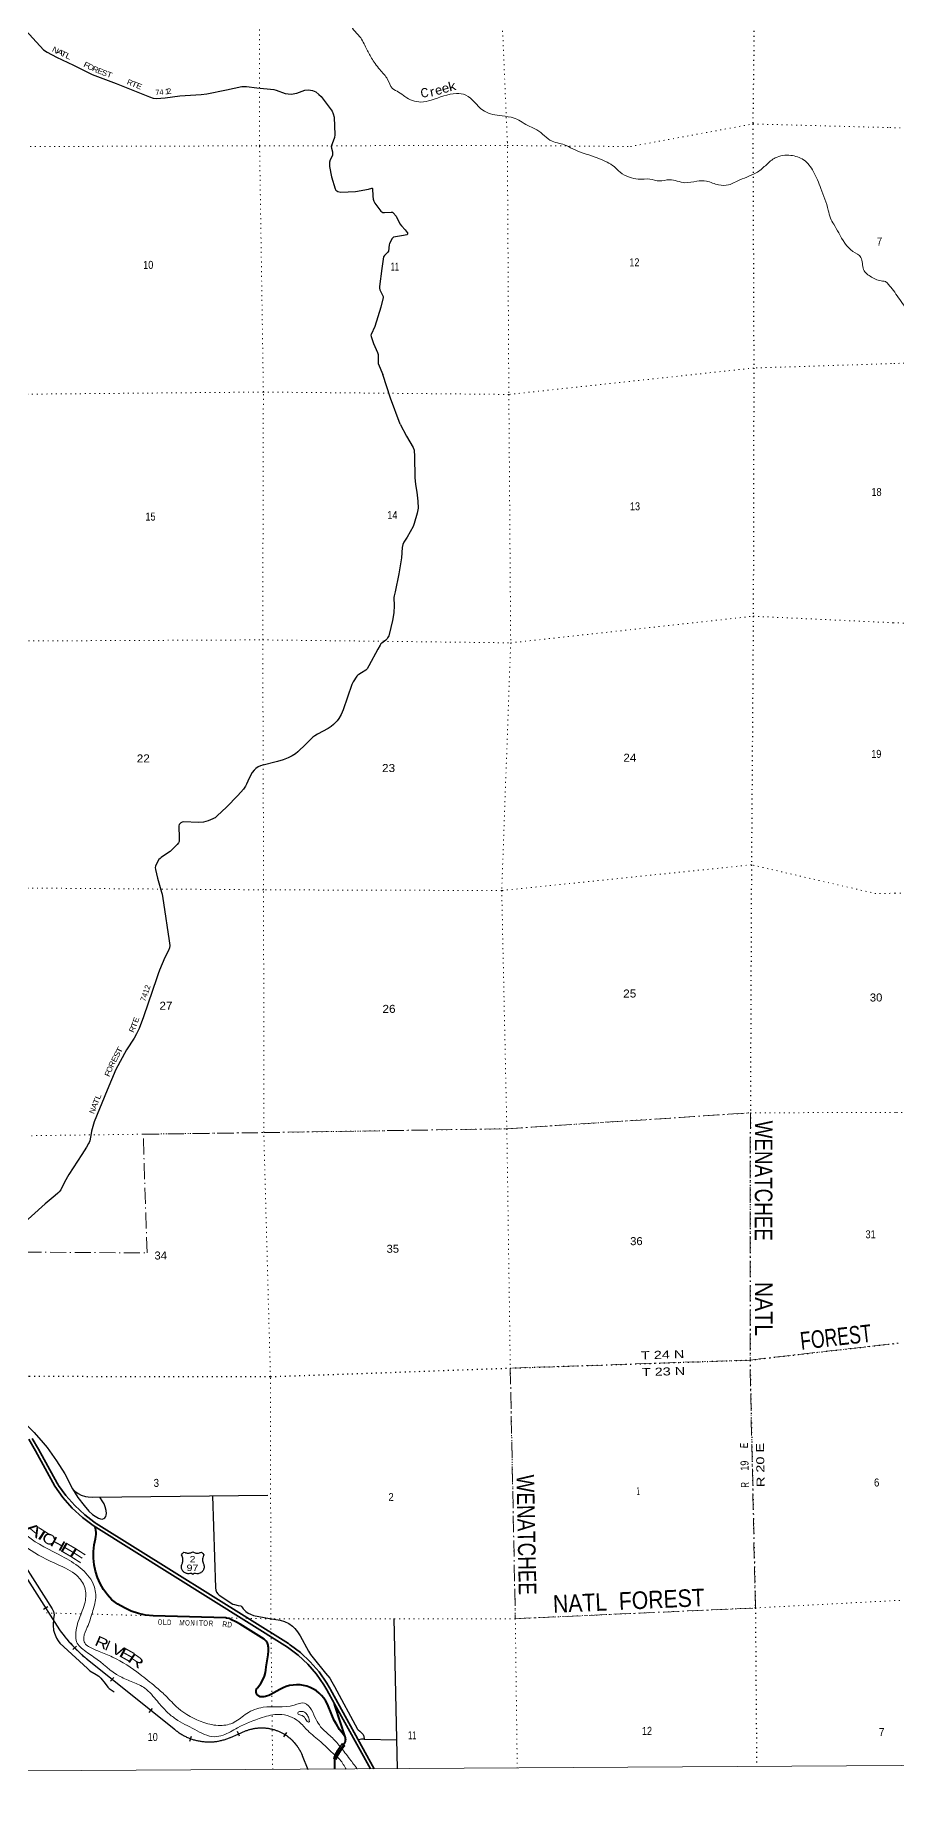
# Model space of a CAD drawing. Header units: feet. Extents: x -3 to 248627, y 0 to 184934.
# Drawn here: x 136455 to 155303, y 0 to 38384 of the extents above; entities that cross this region are included whole.
import ezdxf
from ezdxf.enums import TextEntityAlignment as Align

# ---------------------------------------------------------------- set-up
doc = ezdxf.new("R2010")
doc.units = ezdxf.units.FT
doc.header["$LTSCALE"] = 70
doc.linetypes.add('DOT_DASHED', pattern=[7.7, 5, -1.2, 0.3, -1.2])
doc.linetypes.add('DOTTED', pattern=[1.5, 0.3, -1.2])
for name, color, linetype, lineweight in [('16', 7, 'Continuous', 25), ('20', 7, 'Continuous', 70), ('26', 7, 'Continuous', 40), ('27', 7, 'Continuous', 35), ('29', 7, 'Continuous', 25), ('30', 7, 'Continuous', 35), ('34', 7, 'Continuous', 25), ('39', 7, 'Continuous', 13), ('4', 7, 'Continuous', 13), ('44', 7, 'DOT_DASHED', 13), ('6', 7, 'DOTTED', 25), ('61', 7, 'Continuous', 13), ('7', 7, 'DOTTED', 13)]:
    doc.layers.add(name, color=color, linetype=linetype, lineweight=lineweight)
doc.layers.add('41', color=7, linetype='Continuous')

msp = doc.modelspace()

# ---------------------------------------------------------------- linework, layer by layer
at = {"layer": '16'}
for p in [(139903.58, 5209.63), (139903.27, 5209.41)]:
    msp.add_line(p, (139902.99, 5209.21), dxfattribs=at)
for points in [[(139659.93, 5144.38), (139681.66, 5169.26), (139689.71, 5178.47), (139711.52, 5203.45)], [(139664.84, 4932.72), (139675.73, 4958.18), (139681.68, 4976.47), (139686.52, 4999.2), (139688.97, 5022.31), (139688.98, 5045.56), (139686.56, 5068.67), (139681.74, 5091.41), (139674.57, 5113.52), (139672.02, 5119.26), (139659.93, 5144.38)], [(139711.52, 5203.45), (139736.47, 5191.73), (139746.24, 5187.97), (139764.64, 5183.03), (139783.47, 5180.04), (139802.5, 5179.03), (139821.53, 5180.02), (139840.36, 5182.99), (139858.77, 5187.91), (139876.56, 5194.74), (139893.55, 5203.38), (139902.96, 5209.19)], [(139903.58, 5209.63), (139920.1, 5199.83), (139937.37, 5191.9), (139955.37, 5185.82), (139973.91, 5181.66), (139992.78, 5179.45), (140011.78, 5179.24), (140030.69, 5181), (140049.32, 5184.74), (140067.46, 5190.4), (140070.36, 5191.65), (140095.36, 5203.53)], [(140095.36, 5203.53), (140117.19, 5178.53), (140124.92, 5169.68), (140147.01, 5144.38)], [(140147.01, 5144.38), (140135.04, 5119.68), (140128.25, 5101.78), (140122.33, 5079.3), (140118.79, 5056.33), (140117.67, 5033.11), (140118.99, 5009.91), (140122.72, 4986.97), (140128.83, 4964.54), (140131.32, 4958.14), (140142.13, 4932.65)], [(139842.19, 4732), (139817.58, 4728.35), (139811.22, 4727.81), (139795.37, 4728.13), (139779.65, 4730.12), (139764.22, 4733.73), (139749.25, 4738.94), (139734.91, 4745.68), (139721.35, 4753.89), (139708.72, 4763.46), (139697.16, 4774.31), (139686.8, 4786.3), (139677.75, 4799.31), (139670.11, 4813.2), (139663.97, 4827.81), (139659.38, 4842.98), (139656.41, 4858.55), (139655.07, 4874.34), (139655.4, 4890.19), (139657.38, 4905.91), (139657.91, 4908.18), (139664.84, 4932.72)], [(139903.35, 4710.47), (139878.53, 4731.19), (139877.53, 4731.64), (139872.28, 4733.36), (139867.58, 4734.36), (139842.19, 4732)], [(139903.35, 4710.47), (139878.53, 4731.17), (139877.52, 4731.63), (139872.27, 4733.35), (139867.58, 4734.36), (139842.19, 4732)], [(139964.75, 4732), (139939.36, 4734.33), (139938.13, 4734.16), (139932.8, 4732.81), (139928.53, 4731.23), (139903.35, 4710.47)], [(139964.75, 4732), (139939.36, 4734.33), (139938.13, 4734.16), (139932.8, 4732.81), (139928.53, 4731.23), (139903.35, 4710.47)], [(140142.13, 4932.65), (140148.95, 4908.14), (140150.12, 4902.59), (140151.75, 4886.83), (140151.73, 4870.98), (140150.04, 4855.22), (140146.72, 4839.72), (140141.8, 4824.66), (140135.33, 4810.19), (140127.39, 4796.48), (140118.05, 4783.67), (140107.43, 4771.91), (140095.63, 4761.32), (140082.79, 4752.03), (140069.06, 4744.12), (140054.57, 4737.7), (140039.49, 4732.83), (140023.98, 4729.56), (140008.21, 4727.93), (139992.36, 4727.95), (139989.36, 4728.27), (139964.75, 4732)]]:
    msp.add_lwpolyline(points, dxfattribs=at)
at = {"layer": '20', "lineweight": 35}
msp.add_line((143787.14, 457.52), (143004.98, 1882.23), dxfattribs=at)
for points in [[(143873.01, 458.07), (142917.15, 2197.96), (142903.4, 2222.99), (142888.65, 2247.96), (142836.31, 2336.56), (142666.94, 2579.27), (142473.12, 2802.94), (142256.98, 3005.13), (142043.63, 3166.43), (142020.44, 3183.97), (141993.63, 3200.74), (137791.17, 5829.37), (137767.94, 5843.9), (137741.17, 5863.98), (137539.69, 6015.08), (137320.72, 6217.46), (137124.1, 6441.61), (136969.66, 6660.09), (136952.64, 6684.17), (136938.32, 6710.09), (136527.05, 7454.54), (136393.63, 7685.67)], [(143004.98, 1882.23), (142837.97, 2186.33), (142772.64, 2296.92), (142607.76, 2533.19), (142419.09, 2750.93), (142208.68, 2947.76), (141978.86, 3121.51), (137726.4, 5781.42), (137491.74, 5957.41), (137267, 6165.12), (137065.2, 6395.17), (136888.56, 6645.06), (136461.74, 7417.66), (136315.11, 7671.67)]]:
    msp.add_lwpolyline(points, dxfattribs=at)
at = {"layer": '26'}
msp.add_line((143013.72, 452.63), (143009.8, 639.49), dxfattribs=at)
for points in [[(137732.84, 5216.43), (137748.29, 5361.15), (137776.09, 5493.3), (137785.89, 5539.43), (137790.82, 5586.32), (137790.82, 5633.48), (137785.89, 5680.38), (137776.09, 5726.5), (137769.75, 5747.99)], [(143234.11, 1161.06), (143171.44, 1251.15), (143115.26, 1324.78), (143043.6, 1435.06), (142999.37, 1518.75), (142946.21, 1642.28), (142849.03, 1874.85), (142813.25, 1942.55), (142770.6, 2006.14), (142721.53, 2064.92), (142666.58, 2118.25), (142606.36, 2165.54), (142541.53, 2206.28), (142472.8, 2240.02), (142400.91, 2266.39), (142326.66, 2285.1), (142250.87, 2295.94), (142174.35, 2298.81), (142097.95, 2293.66), (142022.51, 2280.55), (141948.86, 2259.63), (141877.79, 2231.13), (141811.27, 2196.05), (141614.32, 2085.61), (141566.26, 2065.64), (141516.38, 2050.8), (141497.14, 2046.55), (141459.94, 2038.06), (141422.06, 2033.5), (141411.26, 2032.93), (141398.46, 2033.64), (141385.81, 2035.69), (141373.44, 2039.04), (141361.48, 2043.67), (141350.08, 2049.52), (141339.35, 2056.54), (141329.41, 2064.63), (141320.37, 2073.72), (141312.34, 2083.71), (141305.39, 2094.48), (141299.6, 2105.92), (141295.04, 2117.9), (141291.76, 2130.29), (141289.8, 2142.96), (141289.16, 2155.76), (141289.87, 2168.56), (141291.91, 2181.21), (141295.27, 2193.59), (141299.9, 2205.54), (141305.75, 2216.94), (141312.77, 2227.67), (141318.26, 2234.64), (141394.25, 2330.92), (141435.73, 2406.95), (141469.03, 2486.9), (141493.79, 2569.9), (141503.64, 2616.37), (141511.29, 2689.3), (141549.79, 2951.17), (141558.16, 3041.69), (141557.62, 3122.49), (141555.61, 3145.72), (141551.18, 3168.61), (141544.38, 3190.9), (141535.29, 3212.37), (141524.01, 3232.77), (141510.65, 3251.87), (141495.37, 3269.48), (141478.34, 3285.39), (141464.22, 3296.32), (140943.58, 3621.99), (140848.49, 3677.88), (140748.07, 3723.52), (140700.73, 3746.63), (140643.44, 3758.42), (140626.31, 3762.99), (139035.94, 3806.09), (138873.13, 3824.6), (138713.14, 3860.02), (138557.73, 3911.97), (138408.61, 3979.88), (138267.4, 4063), (138136.45, 4159.77), (138039.24, 4268.09), (137953.89, 4385.98), (137881.32, 4512.15), (137822.35, 4645.21), (137777.6, 4783.7), (137747.57, 4926.11), (137732.6, 5070.89), (137732.84, 5216.43)], [(143234.11, 1161.06), (143020.85, 1832.27), (143004.98, 1882.23)], [(143196.73, 981.95), (143214.26, 1006.95), (143221.17, 1016.57), (143229.23, 1029.09), (143235.94, 1042.39), (143241.22, 1056.31), (143245.02, 1070.71), (143247.29, 1085.42), (143248.01, 1100.3), (143247.17, 1115.16), (143244.78, 1129.86), (143240.87, 1144.23), (143235.48, 1158.11), (143234.11, 1161.06)], [(143009.76, 639.49), (143010.94, 667.24), (143012.58, 676.59), (143031.7, 731.03), (143053.26, 772.72), (143101.79, 852.17), (143134.63, 900.72), (143196.73, 981.95)]]:
    msp.add_lwpolyline(points, dxfattribs=at)
at = {"layer": '29'}
for p, q in [((137287.2, 6565.96), (137323.82, 6501.96)), ((137708.05, 6402.37), (141544.94, 6448.65)), ((140335.54, 6431.55), (140398.03, 4418.15)), ((135827.18, 5532.97), (136828.98, 3963.1)), ((144384.1, 461.34), (144311.82, 3745.6)), ((143652.26, 1107.34), (144371.04, 1098.64))]:
    msp.add_line(p, q, dxfattribs=at)
for points in [[(135857.87, 38918.29), (136641.25, 38061.04), (136718, 38007.65), (136921.93, 37898.22), (137297.46, 37727.76), (137705.31, 37518.96), (137992.01, 37411.22), (138230.25, 37327.81), (138957.1, 37035.27), (139036.47, 37004.38), (139110.06, 37000.7), (139296.28, 37013.83), (139617.3, 37056.83), (140085.7, 37083.16), (140208.33, 37098.27), (140641.46, 37187.89)], [(140641.46, 37187.89), (140974.04, 37256.7), (141021.45, 37260.26), (141080.32, 37260.26), (141305.15, 37227.24), (141676.65, 37193.6), (141729.72, 37177.42), (141924.72, 37103.79), (141987.57, 37097.83), (142057.18, 37092.74), (142179.38, 37113.17), (142351.52, 37177.42), (142435.78, 37188.61), (142520.77, 37173.74), (142594.35, 37140.61), (142663.93, 37087.14), (142708.41, 37041.2), (142949.41, 36719.04), (142976.89, 36659.43), (142997.24, 36586.5), (143013.26, 36200.63), (143004.6, 36141.01), (142932.85, 35947.73), (142934.53, 35909.24), (142962.29, 35833.59), (142962.8, 35798.49), (142958.61, 35752.6), (142908.3, 35655.87), (142892.38, 35605.33), (142892.15, 35507.07), (142934.56, 35281.59), (143015.34, 35023.78), (143035.87, 34994.16), (143076.34, 34964.71), (143144.55, 34948.84), (143459.51, 34961.69), (143746.21, 35012.87), (143818.89, 35034.71), (143825.08, 35036.5), (143836.12, 35025.46), (143841.1, 34863.63), (143850.83, 34793.51), (143860.96, 34752.09), (143887.55, 34706.54), (144018.24, 34530.27), (144057.15, 34502.7), (144095.51, 34500.81), (144244.92, 34512.02), (144268.44, 34508.18), (144286.83, 34493.45), (144353.95, 34421.06), (144432.69, 34257.81), (144469.88, 34210.88), (144549.8, 34122.57), (144594.98, 34063.61), (144604.18, 34043.36), (144602.3, 34035.86), (144600.5, 34026.79), (144587.62, 34017.59), (144509.43, 34000.01), (144295.12, 33962.36), (144279.27, 33948.61), (144265.68, 33932.91), (144207.74, 33825.22), (144200.53, 33800.05), (144181.99, 33659.54), (144168.24, 33633.21), (144093.68, 33563.82), (144077.39, 33537.01), (144039.04, 33275.64), (143986.07, 32887.3), (143986.57, 32845.34), (143991.59, 32811.83), (144063.34, 32679.29), (144065.18, 32664.56), (144065.32, 32643.87), (144016.88, 32434.84), (143884.15, 32010.67)], [(143884.15, 32010.67), (143803.96, 31836.17), (143799.36, 31820.52), (143804.92, 31787.91), (143859.44, 31638.83), (143946.26, 31443.35), (143957.57, 31397.13), (143956.37, 31236.11), (143961.25, 31200.15), (144059.03, 30956.61)], [(144441.07, 29877.3), (144225.09, 30445.91), (144059.03, 30956.61)], [(144441.07, 29877.3), (144579.25, 29609.01), (144726.42, 29366.02), (144746.67, 29305.28), (144755.85, 29167.21), (144763.21, 28710.68), (144777.93, 28556.05), (144807.36, 28386.7), (144829.44, 28187.89), (144833.13, 28033.26), (144814.72, 27930.17), (144748.49, 27701.9), (144722.75, 27631.96), (144593.97, 27400.01), (144520.38, 27289.56), (144496.48, 27239.86), (144483.59, 27179.11), (144468.87, 26950.84), (144410, 26597.4), (144326.66, 26207.85)], [(144326.66, 26207.85), (144307.94, 26121.57), (144303.34, 26085.67), (144307.02, 25897.91), (144302.42, 25757.09), (144295.98, 25702.78), (144273.9, 25577.6), (144198.48, 25272.03), (144189.28, 25246.25), (144165.37, 25196.55), (144145.13, 25168.94), (144126.73, 25150.53), (144040.27, 25086.1), (144020.04, 25065.85), (144003.48, 25041.92), (143953.81, 24955.4), (143751.45, 24587.23), (143714.66, 24524.65), (143688.9, 24495.19), (143593.24, 24436.28), (143536.22, 24401.31), (143510.46, 24381.06), (143490.22, 24358.96), (143412.96, 24239.32), (143379.1, 24179.74)], [(143379.1, 24179.74), (143192.21, 23622.63), (143151.05, 23524.62), (143100.23, 23438.55), (143060.91, 23386.56), (142982.49, 23306.01), (142932.14, 23261.39), (142864.75, 23217.65), (142632.96, 23096.15), (142570.66, 23059.82), (142532.03, 23028.53), (142500.5, 23000.43), (142379.09, 22871.57), (142204.58, 22710.07), (142147.29, 22661.71), (142077.64, 22618.02), (141989.09, 22573.35), (141879.89, 22530.59), (141757.29, 22492.35), (141416.31, 22407.25), (141382.01, 22396.63), (141337.21, 22375.96), (141286.35, 22341.4), (141243.39, 22306.01), (141205.4, 22256.72), (141139.17, 22131.55), (141080.31, 21999), (141056.67, 21957.18), (141010.4, 21892.24), (140890.41, 21753.7)], [(140890.41, 21753.7), (140639.08, 21495.14), (140440.4, 21303.69), (140391.66, 21264.12), (140373.26, 21253.08), (140342.9, 21239.26), (140241.72, 21200.61), (140191.14, 21181.28), (140141.47, 21170.24), (140028.33, 21163.79), (139697.2, 21178.52), (139668.69, 21170.24), (139645.69, 21156.43), (139613.5, 21126.06), (139607.98, 21115.02), (139601.54, 21090.16), (139608.9, 20817.71), (139604.3, 20746.85), (139594.18, 20714.63), (139564.76, 20675.98), (139505.88, 20618.91), (139408.39, 20528.72), (139373.43, 20501.09), (139211.54, 20398.01), (139187.64, 20375.93), (139161.88, 20348.32), (139123.24, 20287.56), (139088.3, 20206.57), (139082.78, 20175.28), (139086.45, 20132.93), (139130.6, 19941.48), (139218.9, 19639.59), (139231.8, 19595.43), (139263.05, 19403.96), (139388.14, 18571.91), (139400.13, 18471.61), (139395.5, 18417.28), (139376.22, 18359.32), (139292.48, 18211.11), (139179.38, 17934.09), (139145.31, 17850.31), (139117.21, 17762.78)], [(139117.21, 17762.78), (138823.42, 16911.52), (138727.76, 16653.8), (138671.66, 16535.07), (138624.74, 16440.27), (138455.5, 16189.92), (138220.03, 15755.48), (138028.71, 15306.32), (137749.08, 14614.17), (137690.22, 14408), (137681, 14357.24)], [(137681, 14357.24), (137648.95, 14199.89), (137637.33, 14163.94), (137625.7, 14137.49), (137581.28, 14056.02), (137479.78, 13895.23), (137192.2, 13463.64), (137094.93, 13294.38), (137015.65, 13124.08), (136980.74, 13078.58), (136950.1, 13050.04), (136896.16, 13002.42), (136672.02, 12820.47), (135923.46, 12139.23), (135854.73, 12076.82), (135826.19, 12050.37), (135793.41, 12000.65), (135750.06, 11914.97), (135661.25, 11762.64)], [(136084.79, 8169.2), (136434.13, 7817.93), (136635.02, 7593.67), (136721.71, 7487.88), (136924.71, 7200.15), (137102.34, 6912.42), (137275.74, 6582.37)], [(137275.74, 6582.37), (137326.49, 6533.71), (137394.16, 6482.94), (137463.94, 6446.97), (137554.87, 6417.35), (137618.31, 6408.89), (137708.05, 6402.37)], [(137275.74, 6582.37), (137392.05, 6398.31), (137529.49, 6218.47), (137631, 6100), (137707.12, 6025.95), (137768.44, 5985.75), (137842.46, 5943.43), (137886.86, 5926.51), (137924.92, 5924.39), (137956.64, 5937.09), (137979.9, 5954.01), (138001.05, 5981.52), (138011.62, 6006.91), (138013.74, 6044.99), (138009.51, 6114.81), (137988.36, 6190.97), (137962.99, 6254.44), (137939.73, 6303.1), (137867.83, 6404.66)], [(140398.03, 4418.15), (140407.27, 4366.21), (140424.19, 4328.13), (140449.57, 4292.16), (140483.4, 4260.43), (140781.57, 4065.77), (140817.52, 4053.08), (140897.88, 4036.16), (140952.86, 4023.46), (140974.01, 4004.42), (141003.61, 3964.22), (141024.76, 3938.83), (141064.94, 3900.75), (141117.8, 3866.89), (141166.44, 3841.5), (141232, 3816.12), (141583.03, 3752.64), (141811.42, 3714.56), (141912.92, 3682.81), (142005.97, 3638.39), (142084.21, 3581.25), (142132.85, 3532.6), (142196.28, 3456.42), (142255.5, 3367.57), (142433.13, 3033.28), (142481.76, 2959.21), (142534.63, 2889.41), (142805.31, 2555.12), (142898.36, 2440.87), (142946.99, 2366.79), (142999.86, 2258.92)], [(136828.98, 3963.1), (136856.73, 3902.85), (136867.3, 3868.99), (136869.42, 3828.8), (136858.84, 3750.51), (136850.38, 3598.18), (136860.96, 3496.63), (136879.99, 3428.92), (136924.4, 3318.9), (136956.12, 3263.89), (136996.3, 3213.12), (137083, 3132.71), (137598.98, 2652.45), (137653.95, 2608.01), (137789.29, 2523.38), (137846.4, 2485.31), (137890.8, 2447.21), (137988.07, 2324.5), (138045.18, 2246.23), (138076.89, 2218.71), (138182.62, 2146.78)], [(142999.86, 2258.92), (143505.26, 1332.18), (143520.07, 1312.08), (143556.01, 1281.41), (143602.54, 1239.09), (143628.98, 1209.47), (143639.55, 1192.54), (143644.83, 1177.73), (143652.26, 1107.34)], [(143652.26, 1107.34), (143590.91, 1106.85), (143563.42, 1104.73), (143522.98, 1095.21)]]:
    msp.add_lwpolyline(points, dxfattribs=at)
at = {"layer": '34', "lineweight": 13}
for p, q in [((135897.56, 5219.24), (136988.7, 3498.82)), ((137592.51, 2857.22), (139494, 1331.62)), ((142297.64, 752.29), (142420.21, 448.53))]:
    msp.add_line(p, q, dxfattribs=at)
at = {"layer": '34'}
for p, q in [((136637.28, 3953.02), (136730.69, 4012.26)), ((137281.22, 3067.69), (137359.66, 3145.67)), ((138107.33, 2375.58), (138176.55, 2461.85)), ((138952.6, 1694.06), (139021.82, 1780.33)), ((139838.88, 1069.15), (139877.1, 1172.95)), ((140926.65, 1173.25), (140883.75, 1275.2)), ((141897.34, 1159.44), (141957.25, 1252.42))]:
    msp.add_line(p, q, dxfattribs=at)
for points in [[(135898.49, 5219.83), (136989.61, 3499.44), (137027.1, 3448.9), (137065.54, 3399.45), (137104.87, 3350.66), (137144.99, 3301.99), (137186.06, 3254.47), (137227.79, 3207.87), (137270.3, 3161.41), (137313.77, 3116.1), (137357.89, 3071.7), (137403.1, 3027.67), (137448.76, 2984.84)], [(137448.76, 2984.84), (137494.98, 2942.44), (137542.38, 2900.89), (137590.23, 2860.55), (137593.21, 2858.07), (139494.7, 1332.47), (139510.37, 1319.18), (139526.24, 1306.34), (139542.35, 1293.76), (139558.7, 1281.29), (139575.25, 1269.26), (139591.96, 1257.55), (139608.89, 1245.96), (139626.05, 1234.8), (139643.35, 1223.98), (139660.97, 1213.36), (139678.64, 1203.15), (139696.46, 1193.11), (139714.58, 1183.44), (139732.75, 1174.18), (139751.17, 1165.2), (139769.63, 1156.46), (139788.41, 1148.09), (139807.15, 1140.05), (139826.21, 1132.35), (139845.24, 1124.99), (139864.5, 1117.9), (139883.81, 1111.23), (139903.26, 1104.9), (139922.77, 1098.82), (139942.51, 1093.18), (139962.3, 1087.79), (139982.14, 1082.83), (140002.05, 1078.11), (140022.08, 1073.91), (140042.18, 1069.96), (140062.26, 1066.34), (140082.47, 1063.07), (140102.73, 1060.21), (140123.15, 1057.69), (140143.45, 1055.42), (140163.88, 1053.67), (140184.28, 1052.23), (140204.75, 1051.06), (140225.11, 1050.29), (140245.68, 1049.95), (140266.14, 1049.85), (140286.57, 1050.25), (140307, 1050.82), (140327.54, 1051.9), (140347.9, 1053.29), (140368.23, 1055.02), (140388.7, 1057.08), (140408.97, 1059.63), (140429.22, 1062.35), (140449.44, 1065.56), (140469.71, 1069.02), (140489.71, 1072.89), (140509.76, 1077.16), (140529.72, 1081.69), (140549.64, 1086.55), (140569.36, 1091.88), (140589.15, 1097.48), (140608.74, 1103.38), (140628.21, 1109.7), (140647.5, 1116.34), (140666.77, 1123.3), (140685.93, 1130.5), (140704.89, 1138.2), (140723.74, 1146.13), (140725.66, 1146.99), (140896.48, 1222.62), (141058.75, 1290.91), (141074.35, 1296.96), (141090.02, 1302.62), (141105.77, 1308), (141121.69, 1313.25), (141137.66, 1318.11), (141153.64, 1322.66), (141169.78, 1327.07), (141185.98, 1331.09), (141202.19, 1334.81), (141218.6, 1338.3), (141234.93, 1341.45), (141251.34, 1344.41), (141267.88, 1347.04), (141284.35, 1349.31), (141300.92, 1351.32), (141317.48, 1353.12), (141334.18, 1354.57), (141350.77, 1355.76), (141367.5, 1356.6), (141384.12, 1357.19), (141400.85, 1357.52), (141417.51, 1357.5), (141434.18, 1357.19), (141450.83, 1356.66), (141467.53, 1355.74), (141484.22, 1354.61), (141500.82, 1353.15), (141517.43, 1351.46)], [(141517.43, 1351.46), (141533.98, 1349.35), (141550.51, 1347.03), (141566.94, 1344.47), (141583.39, 1341.59), (141599.76, 1338.39), (141616.15, 1334.87), (141632.4, 1331.21), (141648.61, 1327.11), (141664.7, 1322.77), (141680.78, 1318.22), (141696.67, 1313.38), (141712.6, 1308.15), (141728.4, 1302.76), (141744.02, 1297), (141759.6, 1291.11), (141775.14, 1284.81), (141790.45, 1278.3), (141805.65, 1271.55), (141820.87, 1264.49), (141835.8, 1257.12), (141850.68, 1249.63), (141865.39, 1241.76), (141880.09, 1233.68), (141894.47, 1225.37), (141908.77, 1216.72), (141922.93, 1207.91), (141936.98, 1198.86), (141950.74, 1189.48), (141964.5, 1179.9), (141978.01, 1170.11), (141991.33, 1160.05), (142004.42, 1149.79), (142017.4, 1139.29), (142030.23, 1128.63), (142042.79, 1117.64), (142055.19, 1106.5), (142067.41, 1095.07), (142079.47, 1083.48), (142091.22, 1071.67), (142102.83, 1059.71), (142114.2, 1047.53), (142125.37, 1035.09), (142136.29, 1022.54), (142147.09, 1009.73), (142157.53, 996.78), (142167.87, 983.6), (142177.85, 970.26), (142187.69, 956.77), (142197.27, 943.17), (142206.65, 929.3), (142215.67, 915.28), (142224.51, 901.2), (142233.16, 886.82), (142241.5, 872.43), (142249.61, 857.84), (142257.4, 843.04), (142264.97, 828.24), (142272.32, 813.25), (142279.35, 798.04), (142286.16, 782.84), (142292.71, 767.54), (142298.66, 752.7), (142421.26, 448.87)]]:
    msp.add_lwpolyline(points, dxfattribs=at)
at = {"layer": '34', "lineweight": 13}
msp.add_lwpolyline([(140726.11, 1145.98), (140896.92, 1221.61), (141059.16, 1289.89)], dxfattribs=at)
for centre, radius, start, end in [((139891.92, 5626.12), 3599.17, 216.23162, 230.29234), ((140258.31, 2222.75), 1174, 229.38094, 293.48264), ((141409.39, 401.37), 955.05, 21.55741, 111.51315)]:
    msp.add_arc(centre, radius, start, end, dxfattribs=at)
at = {"layer": '39'}
for points in [[(137775.61, 46289.39), (137801.72, 46220.43), (138025.96, 45745.5), (138277.6, 45392.45), (138622.6, 45237.38), (138874.9, 45107.95), (139011.83, 44756.22), (139154.91, 44386.4), (139236.5, 44203.57), (139386.32, 44051.36), (139586.36, 43911.54), (139699.78, 43789.34), (139833.31, 43667.25), (139977.71, 43412.27), (140053.47, 43195.15), (140211.59, 43000.69), (140315.77, 42741.43), (140405.99, 42461.95), (140612.51, 42249.65), (140900.5, 41874.66), (140988.97, 41550.84), (141004.47, 41317.25), (140967.22, 41153.85), (141010.19, 41035.25), (141184.38, 40844.91), (141352.38, 40680.72), (141489.36, 40320.94), (141649.43, 40136.56), (141783.66, 39899.65), (142035.51, 39844.75), (142222.4, 39884.15), (142421.97, 39822.89), (142579.78, 39678.79), (142758.25, 39446.18), (143155.65, 38948.15), (143222.82, 38818.41), (143328.42, 38657.88), (143421.92, 38501.3), (143553.6, 38353.02), (143698.01, 38096.02), (143811.98, 37883.16), (143893.19, 37762.77), (143994.61, 37628.41), (144164.91, 37415.89), (144270.75, 37215.07), (144406.03, 37137.31), (144543.44, 37039.42), (144892.26, 36920.64), (145117.38, 36960.26), (145671.84, 37106.62), (145875.27, 37071.58), (146247.48, 36743.43), (146606.36, 36624.7), (146870.18, 36586), (147033.52, 36526.54), (147187.03, 36428.75), (147431.2, 36311.35), (147760.66, 36065.54), (147921.93, 36016.14), (148067.09, 35968.66), (148266.88, 35871.15), (148744.76, 35702.77), (148966.71, 35601.36), (149116.17, 35507.58), (149247.68, 35387.49), (149455.61, 35275.92), (149642.98, 35234.74), (149902.56, 35232.27), (150108.03, 35193.21), (150329.2, 35220.72), (150667.62, 35156.27), (150924.98, 35188.03), (151138.26, 35189.31), (151404.36, 35106.3), (151621.65, 35109.62), (151870.51, 35215.86), (152255.79, 35389.41), (152449.99, 35549.72), (152642.26, 35697.94), (152983.99, 35752.37), (153260.23, 35657.32), (153479.11, 35396.74), (153640.29, 35029.05), (153802.11, 34554.59), (153849.44, 34379.6), (153922.68, 34247.08), (154030.46, 34058.36), (154342.78, 33651.28), (154516.61, 33521.38), (154574.56, 33253.79), (154748.58, 33091.65), (154990.58, 33002.45), (155055.02, 32992.76), (155111.69, 32938.71), (155171.05, 32869.16)], [(155167.2, 32874.11), (155397.84, 32558.16), (155658.37, 32252.46), (156066.02, 32170.68), (156363, 32211.88), (156649.47, 32039.49), (156774.05, 31806.01), (156833.14, 31519.08), (156862.07, 31231.65), (157093.59, 30977.8), (157565.58, 30655.5), (157707.58, 30583.37), (157991.67, 30312.29), (158082.9, 30148.71), (158331.47, 29957.57), (158677.13, 29613.02), (159036.99, 29381.45), (159195.94, 29378.07), (159239.24, 29314.36), (159230.09, 29259.85), (159249.26, 29195.74), (159222.05, 29138.91), (159227.42, 29058.46), (159255.27, 28956.25), (159268.78, 28869.9), (159403.27, 28765.44), (159508.71, 28594.05), (159774.03, 28483.72), (160143.54, 28397.28), (160477.08, 28416.94), (161345.35, 28453.6), (161464.39, 28552.23), (161620.29, 28490.41), (161768.55, 28404.29), (161916.74, 28322.21), (162078.28, 28163.84), (162570.28, 27968.71), (162978.33, 27741.97), (163430.59, 27517.99), (163584.59, 27208.49), (163570.3, 26859.94), (163713.94, 26689.18), (163897.92, 26631.86), (164145.92, 26354.13), (164619.87, 25915.08), (164674.77, 25638.15), (164884.5, 25363.8), (165182.44, 25107.04), (165385.06, 25017.81), (165559.1, 24712.67), (165711.72, 24364.89), (165920.69, 24016.04), (166276.84, 23645.49), (166570.71, 23632.28), (166869.73, 23671.51), (167062.44, 23453.26), (167134.26, 23247.08), (167157.12, 23082.36), (167389.47, 22899), (167638.07, 22826.64), (167886.6, 22879.12), (168085.83, 22751.58), (168345.49, 22498.2), (168624.32, 22301.52), (169148.5, 21986.13), (169375.45, 21885.22), (169557.13, 21725.18), (169924.63, 21517.9), (170084.96, 21311.19), (170301.59, 21105.41), (170473.75, 21033.79), (170898.96, 20742.92), (171332.63, 20307.22), (171702.25, 19852.33), (171989.93, 19607.48), (172352.67, 19444.42), (172449.4, 19192.35), (172727.05, 19066.12), (172998.94, 19044.49), (173319.26, 18771.99), (173570.91, 18637.27), (173936.61, 18297.08), (174233.43, 18227.55), (174773.59, 18039.26), (175116.49, 18101.36), (175268.53, 18029.41), (175357.32, 17771.17), (175478.88, 17477.23), (175639.98, 17224.22), (175750.31, 17121.37), (175840.49, 17020.19), (175973.61, 16975.94)], [(135221.66, 8064.63), (135211.82, 7945.77), (135187.49, 7309.02), (135213.85, 6942.53), (135271.52, 6721.28), (135338.77, 6580.66), (135388.13, 6403.68), (135586.67, 6179.24), (136021.6, 5795.06), (136278.58, 5556.86), (137041.83, 5114.21), (137441.78, 4856.73), (137725.58, 4507.9), (137781.78, 4198), (137707.22, 3883.28), (137596.52, 3556.26), (137519.38, 3334.2), (137540.23, 3213.45), (137621.18, 3137.38), (137857.26, 3028), (138149.76, 2904.85), (138747.61, 2529.7), (139091.33, 2253.75), (139305.76, 2063.66), (139583.09, 1787.31), (140142.32, 1476.39), (140502.91, 1408.05), (140812.34, 1480.41), (141084.83, 1671.41), (141440.16, 1806.5), (142117.95, 1854.89), (142347.08, 1896.55), (142498.87, 1750.4), (142600.75, 1539.48), (142700.29, 1382.95), (142931.01, 1160.71), (143124.81, 954.13)], [(135149.04, 6437.84), (135300.48, 6258.11), (135628.42, 5929.69), (135988.88, 5549.08), (136292.27, 5289.01), (136956.44, 4926.35), (137366.33, 4689.07), (137540.96, 4426.21), (137546.89, 4109.96), (137416.37, 3732.46), (137346.26, 3347.26), (137377.28, 3208.44), (137466.46, 3102.21), (137739.27, 2906.42), (138315.3, 2480.77), (138593.71, 2357.54), (138856.09, 2224.14), (139129.46, 1937.7), (139346.18, 1701.28), (139528.17, 1553.29), (139946.07, 1322.11), (140379.63, 1163.55), (140566.54, 1198.92), (140881.49, 1357.94), (141423.4, 1582.79), (141793.22, 1651.49), (142226.78, 1492.92), (142417.1, 1296.64), (142702.3, 1050.56), (142939.05, 828.36), (143007.43, 769.68)], [(142458.16, 1494.31), (142431.42, 1590.85), (142384.66, 1671.15), (142344.22, 1703.14), (142281.78, 1714.85), (142207.43, 1698.29), (142201.55, 1672.06), (142268.15, 1638.22), (142361.16, 1564.24), (142391.63, 1516.07), (142424.01, 1486.05), (142448.15, 1486.19), (142458.16, 1494.31)], [(143007.21, 769.88), (143076.59, 710.33), (143230.19, 502.85), (143258.98, 454.17)], [(143124.37, 954.6), (143338.39, 673.62), (143502.15, 455.71)]]:
    msp.add_spline(points, degree=3, dxfattribs=at)
at = {"layer": '4'}
msp.add_lwpolyline([(0, 183577.08), (30826.42, 183598.29), (61611.62, 183645.77), (92479.02, 183767.9), (123305.1, 183916.31), (154130.93, 184107.12), (184956.47, 184340.33), (215781.67, 184615.95), (246606.46, 184933.96), (248626.55, 1367.98), (217549.25, 1047.36), (186473.05, 772.71), (155393.5, 534.37), (124315.15, 341.99), (93236.57, 192.37), (62157.81, 85.49), (31078.95, 21.37), (0, -0.01)], close=True, dxfattribs=at)
msp.add_lwpolyline([(0, 183577.08), (30826.42, 183598.29), (61611.62, 183645.77), (92479.02, 183767.9), (123305.1, 183916.31), (154130.93, 184107.12), (184956.47, 184340.33), (215781.67, 184615.95), (246606.46, 184933.96), (248626.55, 1367.98), (217549.25, 1047.36), (186473.05, 772.71), (155393.5, 534.37), (124315.15, 341.99), (93236.57, 192.37), (62157.81, 85.49), (31078.95, 21.37), (0, -0.01)], close=True, dxfattribs=at)
at = {"layer": '44'}
msp.add_lwpolyline([(124219.61, 17706.45), (125410.88, 17863.53), (125387, 15221.83), (130783.07, 14625.65), (136163.38, 14307.37), (136243.46, 11762.84), (138903.49, 11744.11), (138819.83, 14341.58), (141456.83, 14377.39), (146772.34, 14461.64), (152098.32, 14809.85), (152090.71, 9402.76), (155329.96, 9773.19)], dxfattribs=at)
msp.add_lwpolyline([(152090.71, 9402.76), (146848.21, 9226.28), (146957.75, 3745.35), (152207.96, 3980.3)], close=True, dxfattribs=at)
at = {"layer": '6'}
for points in [[(152214.76, 41519.44), (152152.86, 36440.39), (152173.01, 31101.95), (152161.52, 25672.68), (152121.91, 20235.17), (152098.32, 14809.85), (152090.71, 9402.76), (152207.96, 3980.3), (152235.8, 512.89)], [(134424.88, 9126.47), (136327.92, 9048.37), (141601.73, 9039.7), (146848.21, 9226.28), (152090.71, 9402.76), (155329.96, 9773.19)]]:
    msp.add_lwpolyline(points, dxfattribs=at)
at = {"layer": '61'}
for p, q in [((143169.95, 1011.6), (143228.66, 965.86)), ((143048.39, 665.35), (142978.54, 688.61))]:
    msp.add_line(p, q, dxfattribs=at)
for points in [[(142978.54, 688.61), (142986.11, 716.32), (142992.98, 734.46), (143001.31, 754.57), (143009.15, 771.74), (143030.72, 810.48), (143048.85, 840.4), (143061.11, 859.52), (143080.71, 890.91), (143096.89, 913.96), (143115.51, 941.42), (143134.63, 966.93), (143153.25, 990.96), (143169.95, 1011.6)], [(142988.26, 693.8), (142993.73, 713.84), (143000.42, 731.51), (143008.65, 751.38), (143016.29, 768.13), (143037.64, 806.46), (143055.64, 836.17), (143067.87, 855.24), (143087.38, 886.49), (143103.48, 909.42), (143122.03, 936.77), (143140.99, 962.08), (143159.52, 985.99), (143171.22, 1000.46), (143217.35, 964.52)], [(143217.35, 964.52), (143210.69, 956.19), (143186, 924.58), (143167.76, 897.93), (143145.15, 865.97), (143121.54, 829.53), (143104.76, 803.37), (143087.02, 772.8), (143064.84, 734.33), (143057.81, 720.25), (143052.72, 709.05), (143048.67, 697.93), (143045.56, 689.11), (143042.54, 675.73), (142988.26, 693.8)], [(143048.39, 665.35), (143053.26, 686.89), (143056.2, 695.23), (143060.13, 706.02), (143065.03, 716.81), (143071.89, 730.54), (143093.95, 768.79), (143111.59, 799.2), (143128.26, 825.19), (143151.78, 861.48), (143174.33, 893.36), (143192.46, 919.85), (143216.97, 951.23), (143228.66, 965.86)]]:
    msp.add_lwpolyline(points, dxfattribs=at)
at = {"layer": '7'}
for p, q in [((137454.72, 3850.94), (136704.15, 3871.07)), ((141651.38, 444.04), (141636.95, 1639.17))]:
    msp.add_line(p, q, dxfattribs=at)
for points in [[(141634.66, 1828.64), (141611.59, 3739.48), (141601.73, 9039.7), (141456.83, 14377.39), (141452.95, 19687.71), (141434.03, 25155.09), (141447.58, 30576.32), (141364.76, 35962.72), (141357.39, 41516.79)], [(146550.64, 41521.74), (146783.68, 36043.33), (146816.22, 30523.89), (146857.07, 25090.9), (146660.4, 19672.6), (146772.34, 14461.64), (146848.21, 9226.28), (146957.75, 3745.35), (147000.04, 478.21)], [(124118.71, 36044.81), (125365.19, 36166.96), (130710.23, 36025.76), (136032.76, 35944.86), (141364.76, 35962.72), (146781.34, 35969.01), (149477.71, 35946.9), (152152.86, 36440.39), (155147.09, 36360.38)], [(155147.09, 36360.38), (157433.03, 36308.88), (162688.97, 36283.95), (168007.35, 36133.22), (173249.11, 36234.9), (178546.76, 36361.68), (183859.32, 35113.56), (186187.8, 35149.89)], [(155182.61, 31198.52), (152173.01, 31101.95), (146816.22, 30523.89), (141447.58, 30576.32), (136103.69, 30528.16), (130766.65, 30679.49), (125422.98, 30927.47), (124147.64, 30788.42)], [(185318.61, 29866.34), (183890.88, 29847.08), (178461.54, 30982.51), (173057.22, 30859.99), (167718.44, 30786.89), (162277.43, 31175.16), (156934.06, 31257.01), (155182.61, 31198.52)], [(155221.58, 25530.43), (157099.12, 25463.24), (161966.63, 26055.97), (167250.13, 25463.73), (172748.67, 25485.14), (178327.83, 25616.62), (184009.55, 24512.98)], [(124176.39, 25561.95), (125412.33, 25691.59), (130752.69, 25324.73), (136100.05, 25131.16), (141434.03, 25155.09), (146857.07, 25090.9), (152161.52, 25672.68), (155221.58, 25530.43)], [(155262.27, 19613.65), (157839.65, 19654.92), (162985.79, 20906.66), (168204.21, 20478.43), (170745.87, 20154.47), (173437.54, 20120.92), (176781.1, 20194.91), (179826.04, 20271.58)], [(155262.27, 19613.65), (154840.06, 19604.8), (152121.91, 20235.17), (146660.4, 19672.6), (141452.95, 19687.71), (136273.52, 19727.17), (130863.5, 19968.71), (125439.99, 20443.86), (124205.31, 20305.96)], [(155295.24, 14820.47), (157443.79, 14812.16), (162699.82, 15745.61), (167602.27, 15820.17)], [(124233.97, 15096.71), (125387, 15221.83), (130783.07, 14625.65), (136163.38, 14307.37), (141456.83, 14377.39), (146772.34, 14461.64), (152098.32, 14809.85), (155295.24, 14820.47)], [(155368.65, 4146.26), (152207.96, 3980.3), (146957.75, 3745.35), (141611.59, 3739.48), (137694.19, 3844.53)]]:
    msp.add_lwpolyline(points, dxfattribs=at)

# ---------------------------------------------------------------- texts
at = {"layer": '16'}
for s, width, p in [(' 2 ', 1.2, (139899.26, 4977.66)), (' 97 ', 1.25, (139897.16, 4788.51))]:
    msp.add_text(s, height=140, dxfattribs=dict(at, width=width)).set_placement(p, align=Align.CENTER)
at = {"layer": '27'}
for s, rotation, width, p in [('O', 358.448, 0.65, (139186.76, 3611.93)), ('L', 358.448, 0.8, (139290.5, 3608.68)), ('D', 358.448, 0.65, (139387.28, 3605.43)), ('M', 358.448, 0.7, (139666.59, 3598.93)), ('O', 358.448, 0.65, (139786.54, 3595.68)), ('N', 358.448, 0.65, (139897.23, 3594.75)), ('I', 358.448, 0.95, (139996.68, 3590.98)), ('T', 358.448, 0.85, (140083.85, 3588.25)), ('O', 358.448, 0.65, (140182.96, 3587.31)), ('R', 358.448, 0.65, (140300.59, 3581.74)), ('R', 354.448, 0.75, (140597.97, 3563.95)), ('D', 356.448, 0.7, (140706.66, 3555.12))]:
    msp.add_text(s, height=120, rotation=rotation, dxfattribs=dict(at, width=width)).set_placement(p, align=Align.CENTER)
at = {"layer": '30'}
for s, rotation, width, p in [('N', 331.782, 1.2, (136872.94, 38002.79)), ('A', 331.782, 1.35, (136975.4, 37955.16)), ('T', 335.586, 1.4, (137055.98, 37914.25)), ('L', 335.586, 1.35, (137158.84, 37867.55)), ('F', 332.89, 1.35, (137556.18, 37673.95)), ('O', 332.89, 1.1, (137646.13, 37629.62)), ('R', 332.89, 1.15, (137749.62, 37580.3)), ('E', 339.404, 1.1, (137860.95, 37538.02)), ('S', 339.404, 1.1, (137955.36, 37499.78)), ('T', 340.704, 1.25, (138062.08, 37460.85)), ('R', 338.076, 1.05, (138508, 37291.47)), ('T', 338.076, 1.3, (138604.84, 37251.74)), ('E', 338.076, 1.15, (138708.58, 37212.18)), ('7', 2.137, 0.8, (139132.1, 37071.57)), ('4', 4.033, 0.85, (139223.5, 37079.96)), ('2', 7.629, 0.95, (139397.41, 37100.67)), ('R', 64.167, 1.15, (138635.69, 16611.18)), ('T', 69.165, 1.3, (138680.86, 16713.75)), ('S', 62.811, 1.25, (138301.08, 16061.76)), ('T', 62.504, 1.45, (138350.94, 16155.31)), ('F', 66.053, 1.25, (138099.72, 15642.39)), ('O', 66.053, 1.05, (138138.41, 15738.72)), ('R', 66.053, 1.1, (138189.28, 15852.33)), ('E', 62.811, 1.25, (138247.71, 15961.38)), ('A', 68.545, 1.2, (137808.04, 14948.96)), ('T', 68.545, 1.3, (137847.58, 15040.52)), ('L', 68.545, 1.3, (137888.9, 15145.66)), ('N', 68.545, 1.05, (137765.5, 14833.38))]:
    msp.add_text(s, height=120, rotation=rotation, dxfattribs=dict(at, width=width)).set_placement(p, align=Align.CENTER)
msp.add_text('1', height=120, rotation=4.033, dxfattribs=at).set_placement((139346.06, 37091.76), align=Align.CENTER)
msp.add_text('7412', height=120, rotation=70.912, dxfattribs=at).set_placement((138863.4, 17234.8))
at = {"layer": '30', "width": 1.1}
msp.add_text('E', height=120, rotation=70.912, dxfattribs=at).set_placement((138699.33, 16769.25))
at = {"layer": '41'}
for s, rotation, width, p in [('e', 15.086, 1.05, (145303.79, 37086.63)), ('e', 15.655, 1.1, (145454.02, 37128.81)), ('k', 14.117, 1.2, (145598.14, 37168.75)), ('C', 9.182, 0.9, (144988.81, 37025.48)), ('r', 11.403, 1.1, (145158.17, 37048.3))]:
    msp.add_text(s, height=200, rotation=rotation, dxfattribs=dict(at, width=width)).set_placement(p, align=Align.CENTER)
for s, rotation, width, p in [('A', 320.217, 1.75, (136225.93, 5716.65)), ('T', 327.208, 1.8, (136406.65, 5567.39)), ('C', 331.385, 1.3, (136578.83, 5457.85)), ('H', 331.385, 1.45, (136761.25, 5358.33)), ('E', 329.947, 1.65, (136981.5, 5239.6)), ('E', 327.343, 1.7, (137178.18, 5128.5)), ('R', 336.102, 1.3, (137741.06, 3174.66)), ('V', 335.173, 1.3, (138104.41, 3010.76)), ('E', 330.929, 1.6, (138268.76, 2937.22)), ('R', 326.114, 1.55, (138461.17, 2823.52))]:
    msp.add_text(s, height=225, rotation=rotation, dxfattribs=dict(at, width=width)).set_placement(p)
msp.add_text('I', height=225, rotation=337.483, dxfattribs=at).set_placement((137963.85, 3070.51))
at = {"layer": '44'}
for s, rotation, width, p in [('WENATCHEE', 269.919, 0.8, (152197.96, 14639.19)), ('NATL', 269.919, 0.9, (152201.32, 11112.42)), ('FOREST', 6.524, 0.75, (153211.14, 9626.71)), ('WENATCHEE', 271.145, 0.8, (146983.26, 6891.29)), ('NATL  FOREST', 2.562, 0.9, (147789.67, 3872.42))]:
    msp.add_text(s, height=385, rotation=rotation, dxfattribs=dict(at, width=width)).set_placement(p)
at = {"layer": '6'}
for s, rotation, width, p in [('T 24 N', 1.928, 1.35, (149708.71, 9417.09)), ('T 23 N', 1.928, 1.35, (149728.57, 9047.84)), ('E', 89.919, 0.75, (152046.87, 7475.1)), ('R 20 E', 90.919, 1.35, (152411.11, 6625.29)), ('19', 89.919, 0.85, (152057.89, 6980.5)), ('R', 89.919, 0.7, (152066.04, 6614.21))]:
    msp.add_text(s, height=175, rotation=rotation, dxfattribs=dict(at, width=width)).set_placement(p)
at = {"layer": '7'}
for s, width, p in [('7', 0.9, (154863.14, 33781.32)), ('10', 0.85, (138819.59, 33270.13)), ('11', 0.65, (144231.36, 33231)), ('12', 0.85, (149451.82, 33324.65)), ('18', 0.85, (154747.63, 28302.74)), ('13', 0.85, (149465.33, 27988.91)), ('15', 0.85, (138868.74, 27764.01)), ('14', 0.85, (144158.34, 27797)), ('22', 1.1, (138678.8, 22474)), ('24', 1.1, (149320.63, 22489.04)), ('19', 0.85, (154742.48, 22573.5)), ('23', 1.1, (144043.09, 22263.74)), ('25', 1.1, (149317.56, 17331.79)), ('30', 1.05, (154711.44, 17244.99)), ('27', 1.1, (139174.09, 17064.62)), ('26', 1.1, (144052.75, 16995.75)), ('35', 1.05, (144141.68, 11748.59)), ('36', 1.05, (149469.86, 11915.3)), ('31', 0.85, (154617.42, 12065.49)), ('34', 1.05, (139065.73, 11601.54)), ('3', 0.9, (139048.81, 6627.72)), ('1', 0.45, (149607.88, 6447.12)), ('6', 0.9, (154802.96, 6636.91)), ('2', 0.9, (144182.36, 6318.29)), ('10', 0.85, (138917.64, 1069.04)), ('11', 0.65, (144611.44, 1108.34)), ('12', 0.85, (149727.68, 1203.48)), ('7', 0.9, (154912.7, 1178.54))]:
    msp.add_text(s, height=175, rotation=0.344, dxfattribs=dict(at, width=width)).set_placement(p)

doc.saveas('drawing.dxf')
